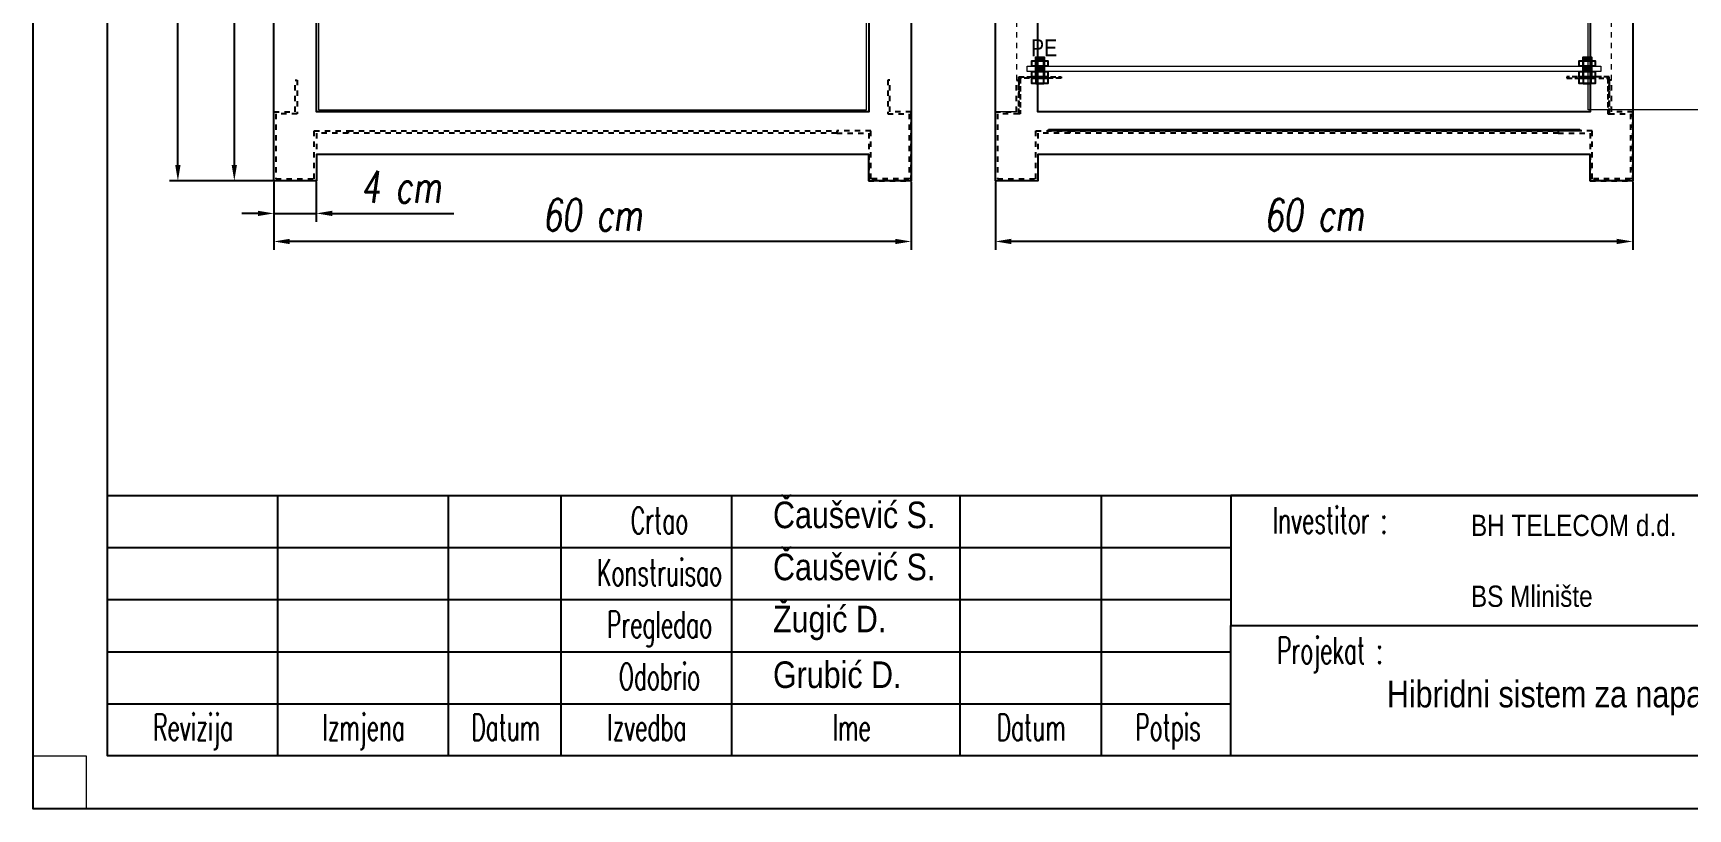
# Model space of a CAD drawing. Header units: millimetres. Extents: x 9130 to 9550, y -18883 to -17651.
# Drawn here: x 9129.7 to 9285.5, y -18882.5 to -18809.5 of the extents above; entities that cross this region are included whole.
import ezdxf

# ---------------------------------------------------------------- set-up
doc = ezdxf.new("R2010")
doc.units = ezdxf.units.MM
doc.linetypes.add('DASHED', pattern=[0.75, 0.5, -0.25])
doc.linetypes.add('EPL_DASH', pattern=[1, 0.5, -0.5])
for name, color, linetype in [('00 uvodnice', 82, 'Continuous'), ('01-KOSTUR ORMARA', 7, 'Continuous'), ('02-MODULI', 7, 'Continuous'), ('03-1 SD DISTRIBUCIJA', 7, 'Continuous'), ('4', 7, 'Continuous'), ('OO cn60', 1, 'Continuous')]:
    doc.layers.add(name, color=color, linetype=linetype)
doc.layers.add('30 crvena', color=1, linetype='Continuous', lineweight=0)
doc.styles.add('ARIAL NARROW', font='ARIALN.TTF')
doc.styles.add('KOTE ZA MONNTAZU', font='simplex.shx', dxfattribs={"width": 0.7, "oblique": 8, "height": 3})
doc.styles.add('simboli', font='symbol.ttf', dxfattribs={"width": 0.6, "height": 2.2})
doc.dimstyles.new('Copy of KOTE ZA MONTAZU u cm', dxfattribs={"dimscale": 0, "dimtxt": 3, "dimasz": 1.5, "dimexe": 0.8, "dimexo": 0.1, "dimgap": 1, "dimtad": 1, "dimdec": 1, "dimzin": 12, "dimdsep": 46, "dimtxsty": 'KOTE ZA MONNTAZU', "dimcen": 1.5, "dimclrt": 1, "dimadec": 0, "dimazin": 0, "dimtfac": 1, "dimtdec": 1, "dimtmove": 0, "dimatfit": 3, "dimfxl": 1, "dimtolj": 2, "dimtzin": 0, "dimarcsym": 0})

# ---------------------------------------------------------------- blocks, each defined once
blk = doc.blocks.new('Zaglavlje A3 prazno-Sue')
at = {"color": 7, "true_color": 0xffffff}
blk.add_lwpolyline([(0, 297), (420, 297), (420, 0), (0, 0)], close=True, dxfattribs=at)
at = {"color": 7, "lineweight": 0, "true_color": 0xffffff}
blk.add_lwpolyline([(5, 0), (0, 0), (0, 5), (5, 5)], close=True, dxfattribs=at)
at = {"layer": '01-KOSTUR ORMARA'}
for p, q in [((23.05, 5), (23.05, 29.5)), ((39.11, 5), (39.11, 29.5)), ((49.72, 5), (49.72, 29.5)), ((65.77, 5), (65.77, 29.5)), ((87.27, 5), (87.27, 29.5)), ((100.58, 5), (100.58, 29.5)), ((7, 24.6), (112.77, 24.6)), ((7, 19.7), (112.77, 19.7)), ((7, 14.8), (112.77, 14.8)), ((7, 9.9), (112.77, 9.9))]:
    blk.add_line(p, q, dxfattribs=at)
for points in [[(7, 292), (415, 292), (415, 5), (7, 5)], [(7, 29.5), (410.1, 29.5), (410.1, 5), (7, 5)], [(112.77, 17.25), (184.91, 17.25), (184.91, 29.5), (112.77, 29.5)], [(112.77, 17.25), (184.91, 17.25), (184.91, 5), (112.77, 5)]]:
    blk.add_lwpolyline(points, close=True, dxfattribs=at)
at = {"layer": 'OO cn60', "color": 0, "linetype": 'Continuous', "char_height": 2.5, "width": 15.9862, "attachment_point": 2, "style": 'simboli'}
for s, insert in [('{\\Fsimplex|c238;Crtao}', (58.98, 28.41)), ('{\\Fsimplex|c238;Investitor :}', (122.1, 28.42)), ('{\\Fsimplex|c238;Konstruisao}', (58.98, 23.51)), ('{\\Fsimplex|c238;Pregledao}', (58.98, 18.61)), ('{\\Fsimplex|c238;Projekat :}', (122.1, 16.17)), ('{\\Fsimplex|c238;Odobrio}', (58.98, 13.71)), ('{\\Fsimplex|c238;Revizija}', (15.07, 8.93)), ('{\\Fsimplex|c238;Izmjena}', (31.12, 8.93)), ('{\\Fsimplex|c238;Datum}', (44.51, 8.93)), ('{\\Fsimplex|c238;Izvedba}', (57.78, 8.93)), ('{\\Fsimplex|c238;Ime}', (77.07, 8.93)), ('{\\Fsimplex|c238;Datum}', (93.98, 8.93)), ('{\\Fsimplex|c238;Potpis}', (106.85, 8.93))]:
    blk.add_mtext(s, dxfattribs=dict(at, insert=insert))
blk = doc.blocks.new('*D578')
at = {"layer": '4', "color": 0, "lineweight": -2, "transparency": 16777216}
for p, q in [((9152.23, -18613.41), (9142.5, -18613.41)), ((9143.3, -18821.91), (9143.3, -18614.91)), ((9152.23, -18823.41), (9142.5, -18823.41))]:
    blk.add_line(p, q, dxfattribs=at)
at = {"layer": '4', "color": 0, "transparency": 16777216}
for points in [[(9143.05, -18614.91), (9143.55, -18614.91), (9143.3, -18613.41)], [(9143.05, -18821.91), (9143.55, -18821.91), (9143.3, -18823.41)]]:
    blk.add_solid(points, dxfattribs=at)
at = {"layer": 'Defpoints', "color": 0, "transparency": 16777216}
for p in [(9143.3, -18613.41), (9152.33, -18613.41), (9152.33, -18823.41)]:
    blk.add_point(p, dxfattribs=at)
at = {"layer": '4', "color": 1, "transparency": 16777216, "insert": (9140.8, -18718.41), "char_height": 3, "attachment_point": 5, "rotation": 90, "style": 'KOTE ZA MONNTAZU'}
blk.add_mtext('\\A2;210 cm', dxfattribs=at)
blk = doc.blocks.new('*D580')
at = {"color": 0, "lineweight": -2, "transparency": 16777216}
for p, q in [((9152.23, -18618.41), (9147.81, -18618.41)), ((9148.61, -18619.91), (9148.61, -18821.91)), ((9152.23, -18823.41), (9147.81, -18823.41))]:
    blk.add_line(p, q, dxfattribs=at)
at = {"color": 0, "transparency": 16777216}
for points in [[(9148.36, -18619.91), (9148.86, -18619.91), (9148.61, -18618.41)], [(9148.36, -18821.91), (9148.86, -18821.91), (9148.61, -18823.41)]]:
    blk.add_solid(points, dxfattribs=at)
at = {"layer": 'Defpoints', "color": 0, "transparency": 16777216}
for p in [(9152.33, -18618.41), (9148.61, -18823.41), (9152.33, -18823.41)]:
    blk.add_point(p, dxfattribs=at)
at = {"color": 1, "transparency": 16777216, "insert": (9146.11, -18720.91), "char_height": 3, "attachment_point": 5, "rotation": 90, "style": 'KOTE ZA MONNTAZU'}
blk.add_mtext('\\A2;205 cm', dxfattribs=at)
blk = doc.blocks.new('*D581')
at = {"layer": '02-MODULI', "color": 0, "linetype": 'Continuous', "lineweight": -2, "transparency": 16777216}
for p, q in [((9152.33, -18823.51), (9152.33, -18829.91)), ((9212.33, -18823.51), (9212.33, -18829.91)), ((9210.83, -18829.11), (9153.83, -18829.11))]:
    blk.add_line(p, q, dxfattribs=at)
at = {"layer": '02-MODULI', "color": 0, "linetype": 'Continuous', "transparency": 16777216}
for points in [[(9153.83, -18828.86), (9153.83, -18829.36), (9152.33, -18829.11)], [(9210.83, -18828.86), (9210.83, -18829.36), (9212.33, -18829.11)]]:
    blk.add_solid(points, dxfattribs=at)
at = {"layer": 'Defpoints', "color": 0, "linetype": 'Continuous', "transparency": 16777216}
for p in [(9152.33, -18823.41), (9212.33, -18823.41), (9152.33, -18829.11)]:
    blk.add_point(p, dxfattribs=at)
at = {"layer": '02-MODULI', "color": 1, "linetype": 'Continuous', "lineweight": 15, "transparency": 16777216, "insert": (9182.33, -18826.61), "char_height": 3, "attachment_point": 5, "style": 'KOTE ZA MONNTAZU'}
blk.add_mtext('\\A2;60 cm', dxfattribs=at)
blk = doc.blocks.new('*D582')
at = {"color": 0, "lineweight": -2, "transparency": 16777216}
for p, q in [((9152.33, -18823.51), (9152.33, -18827.27)), ((9156.33, -18823.51), (9156.33, -18827.27)), ((9150.83, -18826.47), (9149.33, -18826.47)), ((9152.33, -18826.47), (9156.33, -18826.47)), ((9157.83, -18826.47), (9169.29, -18826.47))]:
    blk.add_line(p, q, dxfattribs=at)
at = {"color": 0, "transparency": 16777216}
for points in [[(9150.83, -18826.22), (9150.83, -18826.72), (9152.33, -18826.47)], [(9157.83, -18826.22), (9157.83, -18826.72), (9156.33, -18826.47)]]:
    blk.add_solid(points, dxfattribs=at)
at = {"layer": 'Defpoints', "color": 0, "transparency": 16777216}
for p in [(9152.33, -18823.41), (9156.33, -18823.41), (9156.33, -18826.47)]:
    blk.add_point(p, dxfattribs=at)
at = {"color": 1, "transparency": 16777216, "insert": (9164.31, -18823.97), "char_height": 3, "attachment_point": 5, "style": 'KOTE ZA MONNTAZU'}
blk.add_mtext('\\A2;4 cm', dxfattribs=at)
blk = doc.blocks.new('*D584')
at = {"layer": '02-MODULI', "color": 0, "linetype": 'Continuous', "lineweight": -2, "transparency": 16777216}
for p, q in [((9220.26, -18823.51), (9220.26, -18829.91)), ((9280.26, -18823.51), (9280.26, -18829.91)), ((9278.76, -18829.11), (9221.76, -18829.11))]:
    blk.add_line(p, q, dxfattribs=at)
at = {"layer": '02-MODULI', "color": 0, "linetype": 'Continuous', "transparency": 16777216}
for points in [[(9221.76, -18828.86), (9221.76, -18829.36), (9220.26, -18829.11)], [(9278.76, -18828.86), (9278.76, -18829.36), (9280.26, -18829.11)]]:
    blk.add_solid(points, dxfattribs=at)
at = {"layer": 'Defpoints', "color": 0, "linetype": 'Continuous', "transparency": 16777216}
for p in [(9220.26, -18823.41), (9280.26, -18823.41), (9220.26, -18829.11)]:
    blk.add_point(p, dxfattribs=at)
at = {"layer": '02-MODULI', "color": 1, "linetype": 'Continuous', "lineweight": 15, "transparency": 16777216, "insert": (9250.26, -18826.61), "char_height": 3, "attachment_point": 5, "style": 'KOTE ZA MONNTAZU'}
blk.add_mtext('\\A2;60 cm', dxfattribs=at)

msp = doc.modelspace()

# ---------------------------------------------------------------- linework, layer by layer
at = {"color": 5}
for points in [[(9152.3342, -18618.4114), (9212.3342, -18618.4114), (9212.3342, -18823.4114), (9208.3342, -18823.4114), (9208.3342, -18820.9114), (9156.3342, -18820.9114), (9156.3342, -18823.4114), (9152.3342, -18823.4114), (9152.3342, -18618.4114)], [(9220.2587, -18618.4114), (9280.2587, -18618.4114), (9280.2587, -18823.4114), (9276.2587, -18823.4114), (9276.2587, -18820.9114), (9224.2587, -18820.9114), (9224.2587, -18823.4114), (9220.2587, -18823.4114), (9220.2587, -18618.4114)]]:
    msp.add_lwpolyline(points, dxfattribs=at)
at = {"color": 5, "linetype": 'EPL_DASH', "lineweight": 15}
for points in [[(9220.2587, -18816.9114), (9220.2587, -18622.4114), (9222.2587, -18622.4114), (9222.2587, -18816.9114)], [(9278.2587, -18816.9114), (9278.2587, -18622.4114), (9280.2587, -18622.4114), (9280.2587, -18816.9114)]]:
    msp.add_lwpolyline(points, close=True, dxfattribs=at)
at = {"color": 4, "linetype": 'EPL_DASH'}
for points in [[(9154.3342, -18813.9114), (9154.5342, -18813.9114), (9154.5342, -18817.1114), (9152.5342, -18817.1114), (9152.5342, -18823.2114), (9156.1342, -18823.2114), (9156.1342, -18818.7114), (9159.3342, -18818.7114), (9159.3342, -18818.9114), (9156.3342, -18818.9114), (9156.3342, -18823.4114), (9152.3342, -18823.4114), (9152.3342, -18816.9114), (9154.3342, -18816.9114)], [(9210.3342, -18813.9114), (9210.1342, -18813.9114), (9210.1342, -18817.1114), (9212.1342, -18817.1114), (9212.1342, -18823.2114), (9208.5342, -18823.2114), (9208.5342, -18818.7114), (9205.3342, -18818.7114), (9205.3342, -18818.9114), (9208.3342, -18818.9114), (9208.3342, -18823.4114), (9212.3342, -18823.4114), (9212.3342, -18816.9114), (9210.3342, -18816.9114)], [(9222.2587, -18813.9114), (9222.4587, -18813.9114), (9222.4587, -18817.1114), (9220.4587, -18817.1114), (9220.4587, -18823.2114), (9224.0587, -18823.2114), (9224.0587, -18818.7114), (9227.2587, -18818.7114), (9227.2587, -18818.9114), (9224.2587, -18818.9114), (9224.2587, -18823.4114), (9220.2587, -18823.4114), (9220.2587, -18816.9114), (9222.2587, -18816.9114)], [(9278.2587, -18813.9114), (9278.0587, -18813.9114), (9278.0587, -18817.1114), (9280.0587, -18817.1114), (9280.0587, -18823.2114), (9276.4587, -18823.2114), (9276.4587, -18818.7114), (9273.2587, -18818.7114), (9273.2587, -18818.9114), (9276.2587, -18818.9114), (9276.2587, -18823.4114), (9280.2587, -18823.4114), (9280.2587, -18816.9114), (9278.2587, -18816.9114)], [(9159.3342, -18818.7114), (9205.3342, -18818.7114), (9205.3342, -18818.9114), (9159.3342, -18818.9114)], [(9227.2587, -18818.7114), (9273.2587, -18818.7114), (9273.2587, -18818.9114), (9227.2587, -18818.9114)]]:
    msp.add_lwpolyline(points, close=True, dxfattribs=at)
at = {"color": 5, "linetype": 'DASHED'}
for points in [[(9222.4587, -18817.1025), (9222.4587, -18813.6025), (9226.4587, -18813.6025), (9226.4587, -18813.7525), (9222.6087, -18813.7525), (9222.6087, -18817.1025), (9222.4587, -18817.1025)], [(9278.0587, -18817.1025), (9278.0587, -18813.6025), (9274.0587, -18813.6025), (9274.0587, -18813.7525), (9277.9087, -18813.7525), (9277.9087, -18817.1025), (9278.0587, -18817.1025)]]:
    msp.add_lwpolyline(points, dxfattribs=at)
msp.add_lwpolyline([(9225.2587, -18818.5614), (9275.2587, -18818.5614), (9275.2587, -18818.7114), (9225.2587, -18818.7114)], close=True)
at = {"layer": '01-KOSTUR ORMARA', "color": 5}
for points in [[(9156.3342, -18622.4114), (9208.3342, -18622.4114), (9208.3342, -18816.9114), (9156.3342, -18816.9114)], [(9224.2587, -18622.4114), (9276.2587, -18622.4114), (9276.2587, -18816.9114), (9224.2587, -18816.9114)]]:
    msp.add_lwpolyline(points, close=True, dxfattribs=at)
at = {"layer": '01-KOSTUR ORMARA', "color": 5, "linetype": 'Continuous', "lineweight": 15}
for points in [[(9208.1342, -18622.6114), (9156.5342, -18622.6114), (9156.5342, -18816.7114), (9208.1342, -18816.7114)], [(9276.0587, -18622.6114), (9327.6587, -18622.6114), (9327.6587, -18816.7114), (9276.0587, -18816.7114)]]:
    msp.add_lwpolyline(points, close=True, dxfattribs=at)
at = {"layer": '03-1 SD DISTRIBUCIJA', "color": 6, "linetype": 'Continuous', "lineweight": 15}
msp.add_lwpolyline([(9277.2587, -18813.1025), (9223.2587, -18813.1025), (9223.2587, -18812.6025), (9277.2587, -18812.6025)], close=True, dxfattribs=at)
at = {"layer": '30 crvena', "color": 4, "linetype": 'Continuous'}
for points in [[(9224.3387, -18811.7525), (9224.0587, -18811.9859)], [(9224.4587, -18811.7525), (9224.0587, -18812.0859)], [(9224.2187, -18811.7525), (9224.0587, -18811.8859)], [(9224.0987, -18811.7525), (9224.0587, -18811.7859)], [(9224.5187, -18812.6025), (9224.0587, -18812.9859)], [(9224.6387, -18812.6025), (9224.0587, -18813.0859)], [(9224.3987, -18812.6025), (9224.0587, -18812.8859)], [(9224.2787, -18812.6025), (9224.0587, -18812.7859)], [(9224.1587, -18812.6025), (9224.0587, -18812.6859)], [(9224.5787, -18811.7525), (9224.1587, -18812.1025)], [(9224.7587, -18812.6025), (9224.1587, -18813.1025)], [(9224.6987, -18811.7525), (9224.2787, -18812.1025)], [(9224.8587, -18812.6192), (9224.2787, -18813.1025)], [(9224.8187, -18811.7525), (9224.3987, -18812.1025)], [(9224.8587, -18812.7192), (9224.3987, -18813.1025)], [(9224.8587, -18811.8192), (9224.5187, -18812.1025)], [(9224.8587, -18812.8192), (9224.5187, -18813.1025)], [(9224.8587, -18811.9192), (9224.6387, -18812.1025)], [(9224.8587, -18812.9192), (9224.6387, -18813.1025)], [(9224.8587, -18812.0192), (9224.7587, -18812.1025)], [(9224.8587, -18813.0192), (9224.7587, -18813.1025)], [(9275.8637, -18811.7525), (9275.5837, -18811.9859)], [(9275.9837, -18811.7525), (9275.5837, -18812.0859)], [(9275.7437, -18811.7525), (9275.5837, -18811.8859)], [(9275.6237, -18811.7525), (9275.5837, -18811.7859)], [(9276.0437, -18812.6025), (9275.5837, -18812.9859)], [(9276.1637, -18812.6025), (9275.5837, -18813.0859)], [(9275.9237, -18812.6025), (9275.5837, -18812.8859)], [(9275.8037, -18812.6025), (9275.5837, -18812.7859)], [(9275.6837, -18812.6025), (9275.5837, -18812.6859)], [(9276.1037, -18811.7525), (9275.6837, -18812.1025)], [(9276.2837, -18812.6025), (9275.6837, -18813.1025)], [(9276.2237, -18811.7525), (9275.8037, -18812.1025)], [(9276.3837, -18812.6192), (9275.8037, -18813.1025)], [(9276.3437, -18811.7525), (9275.9237, -18812.1025)], [(9276.3837, -18812.7192), (9275.9237, -18813.1025)], [(9276.3837, -18811.8192), (9276.0437, -18812.1025)], [(9276.3837, -18812.8192), (9276.0437, -18813.1025)], [(9276.3837, -18811.9192), (9276.1637, -18812.1025)], [(9276.3837, -18812.9192), (9276.1637, -18813.1025)], [(9276.3837, -18812.0192), (9276.2837, -18812.1025)], [(9276.3837, -18813.0192), (9276.2837, -18813.1025)]]:
    msp.add_lwpolyline(points, dxfattribs=at)
at = {"layer": '4', "color": 4}
for points in [[(9223.7082, -18812.1025), (9225.2093, -18812.1025), (9225.2093, -18812.6025), (9223.7082, -18812.6025), (9223.7082, -18812.1025), (9224.0834, -18812.1025), (9224.0834, -18812.6025), (9224.834, -18812.6025), (9224.834, -18812.1025)], [(9223.7082, -18813.1025), (9225.2093, -18813.1025), (9225.2093, -18813.6025), (9223.7082, -18813.6025), (9223.7082, -18813.1025), (9224.0834, -18813.1025), (9224.0834, -18813.6025), (9224.834, -18813.6025), (9224.834, -18813.1025)], [(9275.2332, -18812.1025), (9276.7343, -18812.1025), (9276.7343, -18812.6025), (9275.2332, -18812.6025), (9275.2332, -18812.1025), (9275.6084, -18812.1025), (9275.6084, -18812.6025), (9276.359, -18812.6025), (9276.359, -18812.1025)], [(9275.2332, -18813.1025), (9276.7343, -18813.1025), (9276.7343, -18813.6025), (9275.2332, -18813.6025), (9275.2332, -18813.1025), (9275.6084, -18813.1025), (9275.6084, -18813.6025), (9276.359, -18813.6025), (9276.359, -18813.1025)], [(9223.7082, -18813.7525), (9225.2093, -18813.7525), (9225.2093, -18814.2525), (9223.7082, -18814.2525), (9223.7082, -18813.7525), (9224.0834, -18813.7525), (9224.0834, -18814.2525), (9224.834, -18814.2525), (9224.834, -18813.7525)], [(9275.2332, -18813.7525), (9276.7343, -18813.7525), (9276.7343, -18814.2525), (9275.2332, -18814.2525), (9275.2332, -18813.7525), (9275.6084, -18813.7525), (9275.6084, -18814.2525), (9276.359, -18814.2525), (9276.359, -18813.7525)]]:
    msp.add_lwpolyline(points, dxfattribs=at)
for points in [[(9224.8587, -18813.7525), (9224.0587, -18813.7525), (9224.0587, -18811.7525), (9224.8587, -18811.7525)], [(9276.3837, -18813.7525), (9275.5837, -18813.7525), (9275.5837, -18811.7525), (9276.3837, -18811.7525)]]:
    msp.add_lwpolyline(points, close=True, dxfattribs=at)

# ---------------------------------------------------------------- block references
msp.add_blockref('Zaglavlje A3 prazno-Sue', (9129.6679, -18882.5286))

# ---------------------------------------------------------------- texts
at = {"layer": '00 uvodnice', "color": 0, "linetype": 'Continuous', "attachment_point": 1, "style": 'ARIAL NARROW'}
for s, insert, char_height, width in [('Čaušević S.', (9199.3284, -18853.6), 2.5, 17.24563), ('BH TELECOM d.d.\\P\\PBS Mlinište', (9265.0324, -18854.8406), 2, 49.573815), ('Čaušević S.', (9199.3284, -18858.5005), 2.5, 17.24563), ('Žugić D.', (9199.3284, -18863.401), 2.5, 17.24563), ('Grubić D.', (9199.3284, -18868.6453), 2.5, 17.24563), ('\\PHibridni sistem za napajanja BS Mlinište', (9257.1246, -18866.3027), 2.5, 61.543633)]:
    msp.add_mtext(s, dxfattribs=dict(at, insert=insert, char_height=char_height, width=width))
at = {"layer": '02-MODULI', "insert": (9224.8479, -18810.0809), "char_height": 1.6, "width": 7.776125, "attachment_point": 2, "style": 'ARIAL NARROW'}
msp.add_mtext('PE', dxfattribs=at)

# ---------------------------------------------------------------- dimensions: what is measured, and where the dimension line sits
at = {"color": 4}
dim = msp.add_linear_dim(base=(9148.6089, -18823.4114), p1=(9152.3342, -18618.4114), p2=(9152.3342, -18823.4114), angle=90, dimstyle='Copy of KOTE ZA MONTAZU u cm', override={"dimscale": 1, "dimpost": ' cm'}, dxfattribs=at)
dim.commit()
dim.dimension.update_dxf_attribs({"geometry": '*D580', "text_midpoint": (9148.6089, -18720.9114), "dimtype": 160})
dim = msp.add_linear_dim(base=(9156.3342, -18826.4651), p1=(9152.3342, -18823.4114), p2=(9156.3342, -18823.4114), dimstyle='Copy of KOTE ZA MONTAZU u cm', override={"dimscale": 1, "dimpost": ' cm'}, dxfattribs=at)
dim.commit()
dim.dimension.update_dxf_attribs({"geometry": '*D582', "text_midpoint": (9164.3143, -18826.4651), "dimtype": 160})
at = {"layer": '02-MODULI', "color": 4, "linetype": 'Continuous', "lineweight": 15}
for base, p1, p2, picture, middle in [((9152.3342, -18829.1138), (9212.3342, -18823.4114), (9152.3342, -18823.4114), '*D581', (9182.3342, -18829.1138)), ((9220.2587, -18829.1138), (9280.2587, -18823.4114), (9220.2587, -18823.4114), '*D584', (9250.2587, -18829.1138))]:
    dim = msp.add_linear_dim(base=base, p1=p1, p2=p2, dimstyle='Copy of KOTE ZA MONTAZU u cm', override={"dimscale": 1, "dimpost": ' cm'}, dxfattribs=at)
    dim.commit()
    dim.dimension.update_dxf_attribs({"geometry": picture, "text_midpoint": middle, "dimtype": 160})
at = {"layer": '4', "color": 4}
dim = msp.add_linear_dim(base=(9143.3014, -18613.4114), p1=(9152.3342, -18823.4114), p2=(9152.3342, -18613.4114), angle=90, dimstyle='Copy of KOTE ZA MONTAZU u cm', override={"dimscale": 1, "dimpost": ' cm'}, dxfattribs=at)
dim.commit()
dim.dimension.update_dxf_attribs({"geometry": '*D578', "text_midpoint": (9143.3014, -18718.4114), "dimtype": 160})

doc.saveas('drawing.dxf')
